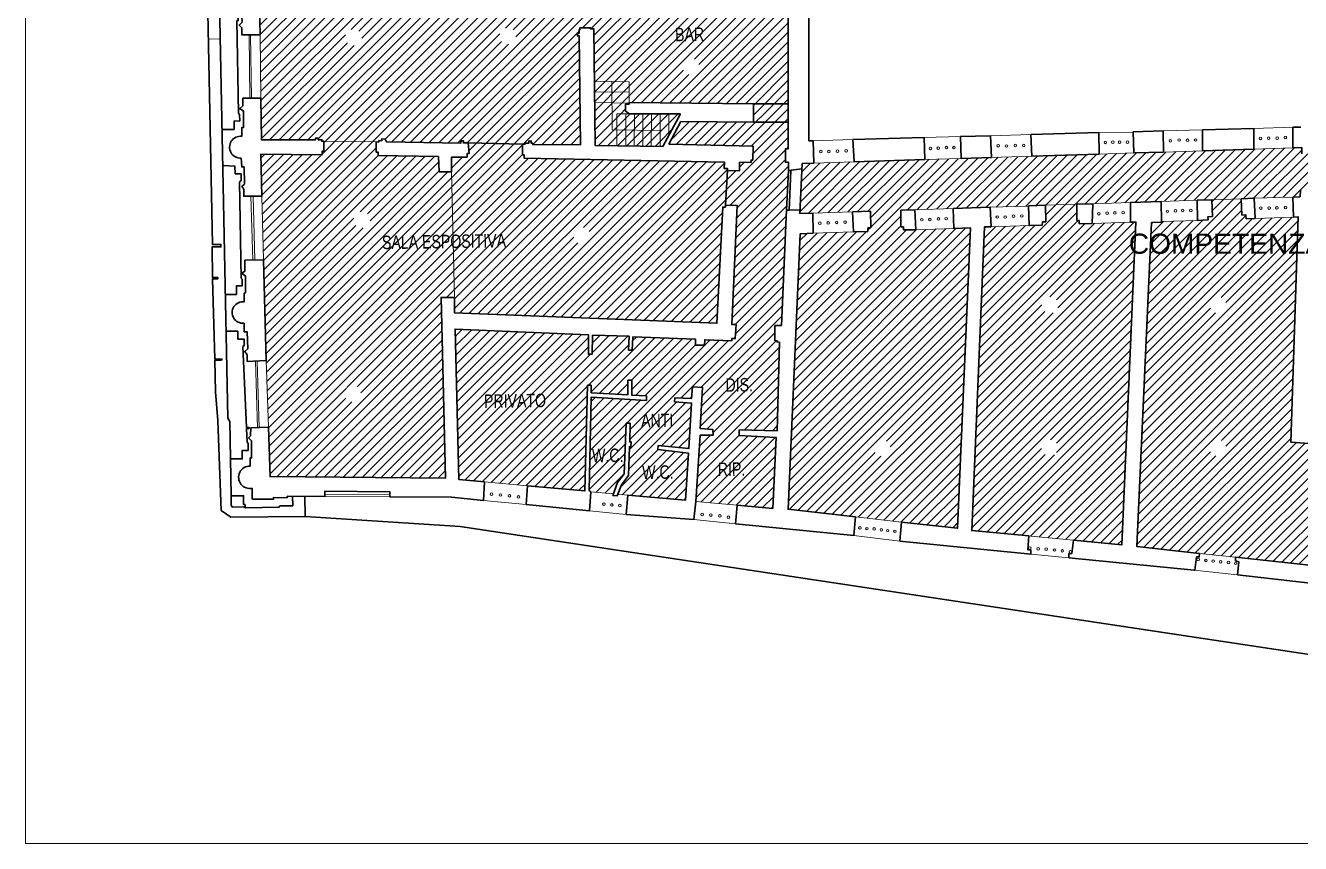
# Model space of a CAD drawing. Header units: millimetres. Extents: x 195 to 76808, y -2861 to 4318.
# Drawn here: x 17641 to 19485, y -2297 to -1114 of the extents above; entities that cross this region are included whole.
import ezdxf
from ezdxf.enums import TextEntityAlignment as Align

# ---------------------------------------------------------------- set-up
doc = ezdxf.new("R2010")
doc.units = ezdxf.units.MM
doc.layers.add('_sottile', color=253, linetype='Continuous', lineweight=5)
doc.layers.add('muri', color=7, linetype='Continuous', lineweight=9)
doc.styles.get("Standard").update_dxf_attribs({"font": 'ARIAL.TTF'})
pattern_1 = [(45, (80060.884, -19558.338), (-6.9156472, 6.9156472), [])]

msp = doc.modelspace()

# ---------------------------------------------------------------- hatches: boundary and pattern name
at = {"layer": '_sottile'}
h = msp.add_hatch(dxfattribs=at)
h.set_pattern_fill('ANSI31', color=256, scale=78.241616, style=0)
h.set_pattern_definition(pattern_1)
h.paths.add_polyline_path([(18489.1, -1226.1), (18463.9, -1225.6), (18464.7, -1287.6), (18495.9, -1288.1), (18496, -1265), (18489.4, -1264.9)])
h.paths.add_polyline_path([(18508.8, -1227.8), (18513.7, -1227.8), (18513.7, -1226.5), (18489.1, -1226.1), (18489.4, -1264.9), (18496, -1265), (18496.2, -1241.8), (18514.4, -1241.9), (18508.7, -1238.2)], flags=17)
h.paths.add_polyline_path([(18513.9, -1210.5), (18488.9, -1210.4), (18489.1, -1226.1), (18513.7, -1226.5), (18513.7, -1225.5)], flags=17)
h.paths.add_polyline_path([(18514, -1195.4), (18488.8, -1195), (18488.9, -1210.4), (18513.9, -1210.5)], flags=17)
h.paths.add_polyline_path([(18488.8, -1195), (18463.6, -1194.7), (18463.8, -1210.2), (18488.9, -1210.4)], flags=17)
h.paths.add_polyline_path([(18488.9, -1210.4), (18463.8, -1210.2), (18463.9, -1225.6), (18489.1, -1226.1)], flags=17)
h.paths.add_polyline_path([(18509.2, -1241.9), (18496.2, -1241.8), (18496, -1265), (18509.1, -1265.2)], flags=17)
h.paths.add_polyline_path([(18521.4, -1241.9), (18514.4, -1241.9), (18509.2, -1241.9), (18509.1, -1265.2), (18521.2, -1265.3)], flags=17)
h.paths.add_polyline_path([(18533.9, -1241.9), (18521.4, -1241.9), (18521.2, -1265.3), (18533.7, -1265.5)], flags=17)
h.paths.add_polyline_path([(18546.2, -1241.9), (18533.9, -1241.9), (18533.7, -1265.5), (18546, -1265.7)], flags=17)
h.paths.add_polyline_path([(18558.8, -1241.8), (18546.2, -1241.9), (18546, -1265.7), (18558.7, -1265.8)], flags=17)
h.paths.add_polyline_path([(18571.3, -1241.8), (18558.8, -1241.8), (18558.5, -1289), (18562.7, -1289.1), (18571.1, -1273.5)])
h.paths.add_polyline_path([(18588.1, -1241.8), (18571.3, -1241.8), (18571.1, -1273.5)], flags=17)
h.paths.add_polyline_path([(18558.7, -1265.8), (18546, -1265.7), (18545.8, -1288.8), (18558.5, -1289)], flags=17)
h.paths.add_polyline_path([(18546, -1265.7), (18533.7, -1265.5), (18533.5, -1288.6), (18545.8, -1288.8)], flags=17)
h.paths.add_polyline_path([(18533.7, -1265.5), (18521.2, -1265.3), (18521, -1288.4), (18533.5, -1288.6)], flags=17)
h.paths.add_polyline_path([(18521.2, -1265.3), (18509.1, -1265.2), (18508.9, -1288.3), (18521, -1288.4)], flags=17)
h.paths.add_polyline_path([(18509.1, -1265.2), (18496, -1265), (18495.9, -1288.1), (18508.9, -1288.3)], flags=17)
h.paths.add_polyline_path([(18744, -1227.6), (18693.5, -1227.6), (18693.5, -1253.7), (18744, -1253.7)], flags=17)
h.paths.add_polyline_path([(18441.8, -1129.2), (18439.1, -1129.2), (18439.1, -1125.3), (18441.4, -1125.3), (18441.4, -1120.1), (18442.8, -1120.1), (18442.8, -1117.3), (18457.8, -1117.4), (18457.8, -1118.9), (18462.7, -1118.9), (18463.6, -1194.7), (18514, -1195.4), (18513.7, -1225.5), (18693.5, -1227.6), (18744, -1227.6), (18744, -1085.9), (18744, -1028.8), (18744, -1026.1), (18512.6, -1031.7), (18512.6, -1012.5), (18461, -1012.5), (18461, -1036.5), (18456, -1036.5), (18456, -1039), (18442.5, -1039.4), (18442.5, -1035.6), (18440.4, -1035.6), (18440.4, -1031.8), (18437.4, -1031.8), (18437.4, -1027.6), (18440.4, -1027.6), (18440.4, -1012.6), (17977.3, -999.7), (17980.3, -1127.7), (17981.2, -1219.1), (17982.1, -1279.4), (18057.4, -1279.4), (18060.1, -1279.4), (18060.1, -1277.3), (18064.4, -1277.3), (18064.4, -1279.4), (18069.6, -1279.4), (18069.3, -1281.6), (18072.4, -1281.6), (18148.2, -1282.4), (18151.9, -1282.8), (18152, -1280.4), (18156.1, -1280.7), (18156.1, -1278.1), (18160.9, -1278.3), (18163.2, -1282.4), (18270.5, -1284.3), (18270.5, -1280.9), (18274.2, -1280.9), (18274.2, -1283.9), (18281.3, -1283.9), (18359.8, -1285.9), (18363.2, -1285.9), (18363.3, -1284.3), (18368.6, -1284.4), (18368.6, -1281.2), (18372.4, -1281.2), (18372.4, -1284.5), (18374.5, -1284.5), (18374.5, -1286), (18443.4, -1286.6)])
h.paths.add_polyline_path([(18103.4, -1131.3, -1), (18127.2, -1131.3, -1)], flags=16)
h.paths.add_polyline_path([(18326.4, -1129.4, -1), (18350.2, -1129.4, -1)], flags=16)
h.paths.add_polyline_path([(18614.8, -1173.3, -1), (18591, -1173.3, -1)], flags=16)
h.paths.add_polyline_path([(18242, -1507.4), (18261.5, -1507.6), (18257.1, -1325.6), (18239.2, -1325.6), (18238.1, -1303.6), (18150.8, -1302.1), (18150.8, -1297.3), (18148.2, -1297.3), (18148.2, -1282.4), (18072.4, -1281.6), (18072.4, -1296), (18069.9, -1296), (18069.9, -1301), (17981.5, -1300), (17982.8, -1361), (17985.2, -1453), (17989.2, -1598.8), (17992.2, -1695.3), (17994.7, -1766.6), (18248.2, -1769)])
h.paths.add_polyline_path([(18125.7, -1646.5, -1), (18101.9, -1646.5, -1)], flags=16)
h.paths.add_polyline_path([(18115.5, -1395.1, -1), (18139.3, -1395.1, -1)], flags=16)
h.paths.add_polyline_path([(18649.3, -1376.8), (18653.2, -1376.8), (18653.3, -1373.9), (18656, -1324), (18656.1, -1321), (18651.5, -1321), (18651.6, -1311.7), (18361.9, -1305.9), (18361.9, -1301.1), (18359.8, -1301.1), (18359.8, -1285.9), (18281.3, -1283.9), (18282.4, -1299.2), (18279.8, -1299.2), (18279.8, -1304.4), (18257.1, -1304.4), (18257.1, -1325.6), (18261.5, -1507.6), (18261.5, -1529.9), (18640.8, -1544.7)])
h.paths.add_polyline_path([(18433.7, -1418.2, -1), (18457.5, -1418.2, -1)], flags=16)
h.paths.add_polyline_path([(18731.3, -1572.2), (18727.8, -1571.8), (18727.8, -1570.2), (18724.4, -1570.1), (18724.6, -1548.1), (18734, -1548.2), (18741.5, -1381.1), (18741.5, -1381.1), (18744.1, -1324), (18744.1, -1312), (18739.9, -1312), (18739.9, -1292.3), (18744, -1292.3), (18744, -1253.7), (18693.5, -1253.7), (18588.8, -1253.1), (18571.1, -1285.8), (18693.1, -1288.6), (18692.6, -1308.7), (18690.2, -1308.7), (18690.2, -1312.1), (18673.6, -1312), (18673.6, -1324.2), (18656, -1324), (18653.3, -1373.9), (18670.3, -1374.7), (18662.5, -1546.6), (18668.4, -1546.6), (18667.2, -1567), (18662.5, -1567), (18662.5, -1570.1), (18623.3, -1568.6), (18623, -1576.6), (18610, -1576.6), (18610, -1568), (18519.3, -1564.6), (18518.1, -1583.7), (18513.1, -1583.7), (18513.8, -1563.5), (18461.1, -1561.8), (18460.2, -1589.6), (18454.9, -1589.6), (18454.9, -1561.5), (18262.2, -1553.1), (18267.7, -1770.9), (18304.7, -1774.2), (18367, -1779.8), (18450, -1787.2), (18453.7, -1634.4), (18458.9, -1634.4), (18458.9, -1645.2), (18512.2, -1648.3), (18512.2, -1627.2), (18517.7, -1627.2), (18517.7, -1648.6), (18539.2, -1649.8), (18538.8, -1656.3), (18458.9, -1651.7), (18456.2, -1786.9), (18458.6, -1788.4), (18491.3, -1791.6), (18497.1, -1775.2), (18506.6, -1762.7), (18509.6, -1689.3), (18515.2, -1689.3), (18514.7, -1716.4), (18516.8, -1716.4), (18516.4, -1723.4), (18514.3, -1723.3), (18513.1, -1764.8), (18502.7, -1778.5), (18497.5, -1792.2), (18511.9, -1793.6), (18595.4, -1800.5), (18599.6, -1732.5), (18555.2, -1727.2), (18555.8, -1721.8), (18600.2, -1726.1), (18604.1, -1660.3), (18579.7, -1658.4), (18580, -1652.6), (18604.1, -1653.6), (18605.7, -1636.9), (18620.1, -1637.7), (18616.4, -1696.9), (18634.7, -1698.3), (18635.3, -1706.8), (18616.7, -1706.6), (18610.4, -1802.5), (18670.1, -1808), (18721.6, -1812.6), (18726.4, -1709.8), (18673.1, -1707.3), (18673.1, -1698.9), (18727.7, -1700.4)])
h.paths.add_polyline_path([(18136.7, -1442.8), (18356.1, -1439.5), (18355.6, -1410.2), (18136.3, -1413.6)], flags=9)
h.paths.add_polyline_path([(18573.2, -1373), (18743, -1370.4), (18742.6, -1345.2), (18572.8, -1347.8)], flags=24)
h.paths.add_polyline_path([(18573.2, -1349.6), (18743, -1347), (18742.6, -1321.8), (18572.8, -1324.4)], flags=24)
h.paths.add_polyline_path([(18637.8, -1770.9), (18686.5, -1770.1), (18686.1, -1740.9), (18637.3, -1741.6)], flags=24)
h.paths.add_polyline_path([(18525.3, -1700.5), (18583.8, -1699.6), (18583.4, -1670.4), (18524.9, -1671.3)], flags=24)
h.paths.add_polyline_path([(18458.8, -1751), (18507.5, -1750.2), (18507.1, -1721), (18458.3, -1721.7)], flags=24)
h.paths.add_polyline_path([(18531.3, -1775.1), (18580, -1774.4), (18579.6, -1745.1), (18530.9, -1745.9)], flags=24)
h.paths.add_polyline_path([(18648.9, -1648.8), (18697.6, -1648.1), (18697.2, -1618.8), (18648.4, -1619.6)], flags=24)
h.paths.add_polyline_path([(18295.5, -1672.3), (18402.7, -1670.7), (18402.3, -1641.5), (18295, -1643.1)], flags=24)
h.paths.add_polyline_path([(18171.6, -1020.2), (18235, -1019.3), (18234.5, -990), (18171.2, -991)], flags=9)
h.paths.add_polyline_path([(18577.1, -1141.9), (18625.8, -1141.2), (18625.4, -1111.9), (18576.7, -1112.7)], flags=24)
h = msp.add_hatch(dxfattribs=at)
h.set_pattern_fill('ANSI31', color=256, scale=78.241616, style=0)
h.set_pattern_definition(pattern_1)
h.paths.add_polyline_path([(20063.9, -1205.2), (19925.7, -1200.6), (19873.9, -1198.8), (19699.4, -1193), (19645.9, -1191.2), (19593.9, -1189.4), (19594.3, -1197.3), (19591.4, -1197.3), (19591.4, -1201.2), (19578.6, -1200.8), (19577.8, -1253.5), (19591.1, -1253.5), (19591.1, -1257.2), (19592.9, -1257.2), (19592.9, -1263.2), (19628.7, -1264.3), (19680.6, -1265.8), (19744.6, -1267.7), (19789.2, -1269), (19866.1, -1271.3), (19923.6, -1273), (19987.4, -1274.9), (20033.6, -1276.3), (20060.1, -1277.1), (20060.8, -1266), (20063.8, -1216.1)])
h.paths.add_polyline_path([(19926, -1180.6), (19874.3, -1178.7), (19873.9, -1198.8), (19925.7, -1200.6)])
h.paths.add_polyline_path([(19923.6, -1273), (19866.1, -1271.3), (19865.6, -1288.3), (19923.1, -1290.3)], flags=17)
h.paths.add_polyline_path([(20033.6, -1276.3), (19987.4, -1274.9), (19986.9, -1292.6), (20033.1, -1294.2)], flags=17)
h.paths.add_polyline_path([(19680.6, -1265.8), (19628.7, -1264.3), (19628.5, -1281.1), (19680.4, -1282.6)], flags=17)
h.paths.add_polyline_path([(19818.3, -1286.3), (19792.5, -1285.6), (19792.6, -1277.8), (19789.2, -1277.8), (19789.2, -1269), (19744.6, -1267.7), (19744.5, -1276), (19741.3, -1275.9), (19741.2, -1284.2), (19680.4, -1282.6), (19628.5, -1281.1), (19604.4, -1280.5), (19592.9, -1808.8), (19662.2, -1813.7), (19731.4, -1818.6), (19804.2, -1823.8)], flags=17)
h.paths.add_polyline_path([(19690.2, -1467.1, -1), (19714, -1467.1, -1)], flags=16)
h.paths.add_polyline_path([(19713, -1725.1, -1), (19689.2, -1725.1, -1)], flags=16)
h.paths.add_polyline_path([(20060.2, -1295.1), (20033.1, -1294.2), (19986.9, -1292.6), (19923.1, -1290.3), (19865.6, -1288.3), (19841.4, -1287.5), (19824.9, -1825.7), (19898.6, -1834.6), (19968.3, -1843.1), (20039.2, -1851.6)], flags=17)
h.paths.add_polyline_path([(19933, -1467.1, -1), (19956.8, -1467.1, -1)], flags=16)
h.paths.add_polyline_path([(19955.8, -1725.1, -1), (19932, -1725.1, -1)], flags=16)
h.paths.add_polyline_path([(20309.9, -1311.9), (20311.6, -1295.9, -0.084989), (20311.5, -1295.3, -0.137906), (20311.8, -1294.3), (20312.6, -1287, -0.080575), (20312.5, -1286.4, -0.133441), (20312.7, -1285.5), (20313.4, -1279.4, -0.192914), (20312.8, -1278.1, -0.247718), (20313.7, -1276.6), (20314.3, -1270.1), (20320, -1215.7), (20235.2, -1212.4), (20164.9, -1209.6), (20084.4, -1206.5), (20084.6, -1212.5), (20082, -1272.4), (20079.4, -1352.4), (20076.9, -1399), (20068.4, -1614), (20067.6, -1635.5), (20058, -1914.6), (20037.8, -1913.8), (20040.1, -1868.2), (19966.3, -1859.5), (19896.5, -1851.4), (19825.1, -1843.1), (19822, -1887), (19800.9, -1887.2), (19802.6, -1841), (19732.1, -1836.2), (19662.6, -1831.5), (19593.6, -1826.9), (19590.5, -1902.5), (19686.5, -1913.8), (19730.6, -1918.9), (19896, -1938.4), (19974.7, -1947.6), (20035.8, -1954.8), (20056.5, -1957.6), (20090.5, -1961.6), (20154.7, -1969.2), (20241.3, -1979.5), (20273.1, -1662.3), (20120.3, -1642.4), (20113.7, -1630.7), (20116.1, -1620.3), (20275.4, -1641.3), (20281.2, -1586.2), (20285, -1549.5)])
h.paths.add_polyline_path([(20177.6, -1355.3, -1), (20201.4, -1355.3, -1)], flags=16)
h.paths.add_polyline_path([(20171.1, -1724.8, -1), (20147.3, -1724.8, -1)], flags=16)
h.paths.add_polyline_path([(20181.2, -1212.9, -1), (20184.9, -1212.9, -1)], flags=16)
h.paths.add_polyline_path([(20191.8, -1213.1, -1), (20195.5, -1213.1, -1)], flags=16)
h.paths.add_polyline_path([(20202.5, -1213.4, -1), (20206.3, -1213.4, -1)], flags=16)
h.paths.add_polyline_path([(20170.4, -1212.3, -1), (20174.1, -1212.3, -1)], flags=16)
h.paths.add_polyline_path([(20213.3, -1214.2, -1), (20217.1, -1214.2, -1)], flags=16)
h.paths.add_polyline_path([(20224.1, -1214.2, -1), (20227.9, -1214.2, -1)], flags=16)
h.paths.add_polyline_path([(19484.7, -1352.2), (19505.1, -1352.4), (19505.1, -1352.4), (19506.4, -1299.6), (19486.4, -1299.5), (19486.5, -1290.8), (19473.6, -1291.2), (19417.4, -1293), (19342.9, -1295.4), (19286.7, -1297.2), (19243.5, -1298.5), (19193.6, -1300.1), (19096, -1303.2), (19037.7, -1305.1), (18994.1, -1306.4), (18941.4, -1308.1), (18839.3, -1311.3), (18781, -1313.2), (18763.9, -1313.7), (18760.8, -1386.2), (18779.3, -1385.6), (18837, -1383.6), (18862.7, -1382.8), (18863.5, -1406.6), (18859.1, -1406.7), (18859, -1411.9), (18838.1, -1412.6), (18779.9, -1414.6), (18761.3, -1415.3), (18743.6, -1813.9), (18841.3, -1824.8), (18907.8, -1832.3), (18988.8, -1841.3), (19007.5, -1406.8), (18983.4, -1407.6), (18928.5, -1409.5), (18910.6, -1409.7), (18910.4, -1405.3), (18906.8, -1405.3), (18906.8, -1381.3), (18927.2, -1380.6), (18982.4, -1378.7), (19036.1, -1376.9), (19091.5, -1375.6), (19091.5, -1375), (19115.7, -1374.2), (19161.2, -1372.7), (19184.2, -1371.9), (19239, -1370.1), (19283.1, -1368.6), (19335.1, -1366.8), (19356.4, -1366.1), (19399.1, -1364.7), (19417.9, -1364), (19473.7, -1362.2), (19484.1, -1361.8)])
h.paths.add_polyline_path([(18891.3, -1725.1, -1), (18867.5, -1725.1, -1)], flags=16)
h.paths.add_polyline_path([(19246.7, -1398.4), (19238.8, -1398.6), (19183.2, -1400.4), (19164.4, -1401.1), (19164.5, -1396.2), (19161.2, -1396.1), (19161.2, -1372.7), (19115.7, -1374.2), (19116.2, -1398.1), (19111.4, -1398.1), (19111.3, -1402.8), (19092.2, -1403.4), (19037.3, -1405.2), (19027.8, -1405.5), (19009.3, -1844.7), (19091.8, -1852.4), (19156.2, -1858.5), (19226.4, -1865.1)])
h.paths.add_polyline_path([(19134.5, -1518.4, -1), (19110.7, -1518.4, -1)], flags=16)
h.paths.add_polyline_path([(19134.1, -1725.1, -1), (19110.3, -1725.1, -1)], flags=16)
h.paths.add_polyline_path([(19481.4, -1391), (19474.7, -1391.2), (19418.9, -1393.1), (19406, -1393.6), (19405.7, -1388.2), (19399.9, -1388.5), (19399.1, -1364.7), (19356.4, -1366.1), (19357.2, -1390.4), (19350.8, -1390.7), (19351.1, -1395.4), (19335.9, -1396.1), (19283.7, -1397.5), (19283.7, -1398.4), (19269, -1399.1), (19248.1, -1867.9), (19338.7, -1877.7), (19390.9, -1883.3), (19551.2, -1900.6), (19556.2, -1723), (19470.8, -1717)])
h.paths.add_polyline_path([(19353.5, -1518.4, -1), (19377.3, -1518.4, -1)], flags=16)
h.paths.add_polyline_path([(19376.9, -1725.1, -1), (19353.1, -1725.1, -1)], flags=16)
h.paths.add_polyline_path([(19182.4, -1451.6), (19993.5, -1451.6), (19993.5, -1407.9), (19182.4, -1407.9)], flags=9)
h.paths.add_polyline_path([(19182.4, -1451.6), (19993.5, -1451.6), (19993.5, -1407.9), (19182.4, -1407.9)], flags=24)

# ---------------------------------------------------------------- linework, layer by layer
for p, q in [((17922.5, -1133.3), (17905.3, -1133.7)), ((19115.7, -1374.2), (19161.2, -1372.7)), ((19356.4, -1366.1), (19399.1, -1364.7))]:
    msp.add_line(p, q, dxfattribs=at)
for points in [[(17964.4, -1127.7), (17965.2, -1219.3)], [(17966.5, -1127.7), (17967.6, -1219.3)], [(17980.3, -1127.7), (17981.2, -1219.1)], [(18463.6, -1194.7), (18514, -1195.4), (18513.7, -1225.5)], [(18488.8, -1195), (18489.4, -1264.9), (18560.3, -1265.8)], [(18513.9, -1210.5), (18463.8, -1210.2)], [(18463.9, -1225.6), (18513.7, -1226.5)], [(18514.4, -1241.9), (18496.2, -1241.8), (18495.9, -1288.1)], [(18509.2, -1241.9), (18508.9, -1288.3)], [(18521.4, -1241.9), (18521, -1288.4)], [(18533.9, -1241.9), (18533.5, -1288.6)], [(18546.2, -1241.9), (18545.8, -1288.8)], [(18558.8, -1241.8), (18558.5, -1289)], [(18571.3, -1241.8), (18571.1, -1273.5)], [(19036.3, -1273.5), (19094.7, -1271.9)], [(19193.1, -1269.1), (19242.9, -1268.2)], [(19286.1, -1266.5), (19342.9, -1264.9)], [(19417.4, -1262.9), (19473.8, -1261.3)], [(18072.4, -1281.6), (18148.2, -1282.4)], [(18779.8, -1280.7), (18837.2, -1279.1)], [(18940.4, -1276.2), (18992.8, -1274.8)], [(18994.1, -1306.4), (18941.4, -1308.1)], [(19096, -1303.2), (19037.7, -1305.1)], [(19193.6, -1300.1), (19243.5, -1298.5)], [(19343.9, -1295.3), (19286.7, -1297.2)], [(19473.6, -1291.2), (19417.4, -1293)], [(18781, -1313.2), (18839.3, -1311.3)], [(17966.9, -1361), (17969.7, -1453.4)], [(17970.2, -1361), (17972.4, -1453.3)], [(17985.2, -1453), (17982.8, -1361)], [(19417.9, -1364), (19473.7, -1362.2)], [(18927.2, -1380.6), (18982.4, -1378.7)], [(19036.1, -1376.9), (19091.5, -1375.6)], [(19184.2, -1371.9), (19239, -1370.1)], [(19283.1, -1368.6), (19335.1, -1366.8)], [(18779.3, -1385.6), (18837, -1383.6)], [(19183.2, -1400.4), (19238.8, -1398.6)], [(19335.9, -1396.1), (19283.7, -1397.5)], [(19474.7, -1391.2), (19418.9, -1393.1)], [(18838, -1412.6), (18779.9, -1414.6)], [(18983.4, -1407.6), (18928.5, -1409.5)], [(19092.2, -1403.4), (19037.3, -1405.2)], [(17973.6, -1599.5), (17976.7, -1695.9)], [(17976.1, -1599.4), (17978.8, -1695.8)], [(17989.2, -1598.8), (17992.2, -1695.3)], [(18304.7, -1774.2), (18367, -1779.8)], [(18167.7, -1792.5), (18073.6, -1791.9)], [(18073.6, -1795.3), (18167.7, -1795.8)], [(18364.9, -1807), (18303.2, -1801)], [(18458.6, -1788.4), (18491.3, -1791.6)], [(18497.5, -1792.2), (18511.9, -1793.6)], [(18610.4, -1802.5), (18670.1, -1808)], [(18456.5, -1816), (18509.7, -1821.2)], [(18841.3, -1824.8), (18907.8, -1832.3)], [(18667.9, -1835.1), (18607.6, -1828.8)], [(18905.4, -1860.1), (18839, -1851.8)], [(19089.3, -1852.2), (19156.2, -1858.5)], [(19094.8, -1878.7), (19149.9, -1884.1)], [(19338.7, -1877.7), (19390.9, -1883.3)], [(19393.5, -1908.9), (19330.9, -1901.8)]]:
    msp.add_lwpolyline(points, dxfattribs=at)
for centre in [(18949.6, -1291.9), (18960.9, -1291.5), (18972.6, -1290.7), (18983.5, -1290.7), (19047.4, -1288), (19059.5, -1288.4), (19072.3, -1287.6), (19084.4, -1287.6), (19202.5, -1283.2), (19213.4, -1282.8), (19223.1, -1282.8), (19234.4, -1282.8), (19296.4, -1280.9), (19309.2, -1279.7), (19321.3, -1280.1), (19333, -1279.7), (19426.9, -1277.4), (19438.6, -1277), (19451, -1277), (19462.8, -1276.1), (18791, -1296.5), (18802.7, -1296.5), (18815.2, -1295.8), (18827.7, -1295.4), (19292.1, -1382.9), (19303.8, -1382.1), (19314.3, -1381.7), (19326, -1381.7), (19427.4, -1378.2), (19439.3, -1378.2), (19450.6, -1377.8), (19463.1, -1377.4), (18789.5, -1400.1), (18801.6, -1399.7), (18814, -1398.9), (18826.1, -1398.5), (18937.1, -1395), (18948.8, -1394.6), (18961.3, -1393.9), (18972.2, -1393.5), (19046.2, -1391.1), (19057.5, -1391.1), (19069.6, -1390), (19081.7, -1389.6), (19193.1, -1386.4), (19205.2, -1385.6), (19216.1, -1385.2), (19228.2, -1384.8), (18314.8, -1792), (18327.8, -1793.2), (18340.7, -1794.5), (18353.9, -1796), (18477.4, -1806.4), (18488.7, -1807.6), (18500.4, -1808.5), (18619.4, -1821.4), (18631.9, -1822.2), (18644.9, -1823.5), (18657.4, -1825.2), (18847.6, -1840.7), (18857.7, -1841.9), (18868.1, -1842.3), (18878.5, -1843.6), (18887.7, -1844.8), (18898.2, -1845.7), (19093.2, -1869.9), (19105.3, -1871.1), (19117, -1871.6), (19129.1, -1872.8), (19140.3, -1874.1), (19152, -1875.3), (19336.6, -1886.6), (19347.9, -1887.8), (19358.3, -1888.7), (19369.2, -1889.9), (19380.5, -1890.8), (19390.9, -1892)]:
    msp.add_circle(centre, 1.87, dxfattribs=at)
at = {"layer": 'muri'}
msp.add_line((18257.1, -1325.6), (18261.5, -1507.6), dxfattribs=at)
at = {"layer": 'muri', "linetype": 'ByBlock', "lineweight": 30}
for p, q in [((18653.3, -1373.9), (18656, -1324)), ((18744.1, -1324), (18741.5, -1381.1)), ((18747.8, -1324.2), (18744.1, -1324)), ((18747.8, -1324.2), (18745.2, -1381.3)), ((18745.2, -1381.3), (18741.5, -1381.1))]:
    msp.add_line(p, q, dxfattribs=at)
at = {"layer": 'muri', "linetype": 'Continuous', "ltscale": 0.1}
msp.add_lwpolyline([(17641, 108.8), (21440.5, 108.8), (21440.5, -2297.3), (17641, -2297.3)], close=True, dxfattribs=at)
at = {"layer": 'muri', "linetype": 'ByBlock', "lineweight": 30}
for points in [[(18044.8, -1795.1), (18045.3, -1824.3), (17938.1, -1825.5), (17923.9, -1815.4), (17919.3, -1685.5), (17915.6, -1644), (17915, -1598.4), (17924.2, -1598.4), (17925.1, -1596.6), (17914.7, -1596.6), (17911.5, -1480.5), (17919.2, -1480.5), (17919.2, -1478.7), (17911.5, -1478.7), (17910.9, -1434.4), (17923.5, -1434.4), (17923.5, -1430.7), (17911.2, -1430.7), (17885.3, -136.4), (17885.3, -65.3), (18259.9, -34.1), (18263.6, -67.9)], [(17902, -97.1), (17933.4, -1681.9), (17936.7, -1687.1), (17938.4, -1794.3)], [(17949.3, -1072.5), (17949.6, -1085.7), (17953, -1085.7), (17954.2, -1109.3), (17949.9, -1113.6), (17953.9, -1117.6), (17953.9, -1127.7), (17980.3, -1127.7), (17976.9, -985.5)], [(17925.1, -1264.3), (17942.5, -1264.3), (17942.8, -1252.1), (17950.8, -1252.3), (17950.5, -1242.8), (17949.2, -1240.8), (17946.7, -1106.9), (17948.6, -1106.9), (17948.3, -1095.3), (17938.9, -1095.3), (17938.9, -1084.4), (17921.6, -1084)], [(18744, -1085.9), (18744, -1292.3), (18739.9, -1292.3), (18739.9, -1312), (18744.1, -1312), (18744.1, -1324), (18763.6, -1321.2)], [(18773.5, -1086.2), (18773.9, -1280.9), (18779.8, -1280.7)], [(18571.1, -1285.8), (18693.1, -1288.6), (18692.6, -1308.7), (18690.2, -1308.7), (18690.2, -1312.1), (18673.6, -1312), (18673.6, -1324.2), (18656, -1324), (18656.1, -1321), (18651.5, -1321), (18651.6, -1311.7), (18361.9, -1305.9), (18361.9, -1301.1), (18359.8, -1301.1), (18359.8, -1285.9), (18363.2, -1285.9), (18363.3, -1284.3), (18368.6, -1284.4), (18368.6, -1281.2), (18372.4, -1281.2), (18372.4, -1284.5), (18374.5, -1284.5), (18374.5, -1286), (18443.4, -1286.6), (18441.8, -1129.2), (18439.1, -1129.2), (18439.1, -1125.3), (18441.4, -1125.3), (18441.4, -1120.1), (18442.8, -1120.1), (18442.8, -1117.3), (18457.8, -1117.4), (18457.8, -1118.9), (18462.7, -1118.9), (18464.7, -1287.6), (18562.7, -1289.1)], [(17953, -1306.1), (17953.6, -1318.7), (17957, -1318.7), (17957.9, -1343.5), (17953.6, -1347.2), (17956.7, -1350.9), (17956.7, -1361), (17982.8, -1361), (17981.5, -1300), (18069.9, -1301), (18069.9, -1296), (18072.4, -1296), (18072.4, -1281.6), (18069.3, -1281.6), (18069.6, -1279.4), (18064.4, -1279.4), (18064.4, -1277.3), (18060.1, -1277.3), (18060.1, -1279.4), (18057.4, -1279.4), (17982.1, -1279.4), (17981.2, -1219.1)], [(18514.4, -1241.9), (18508.7, -1238.2), (18508.8, -1227.8), (18513.7, -1227.8), (18513.7, -1225.5)], [(18514, -1225.5), (18693.5, -1227.6)], [(18693.5, -1227.6), (18693.5, -1253.7)], [(18693.5, -1227.6), (18744, -1227.6)], [(18588.1, -1241.8), (18514.4, -1241.9)], [(18588.1, -1241.8), (18562.7, -1289.1)], [(18588.8, -1253.1), (18571.1, -1285.8)], [(18588.8, -1253.1), (18693.5, -1253.7)], [(18693.5, -1253.7), (18744, -1253.7)], [(19094.7, -1271.9), (19193.1, -1269.1)], [(19094.7, -1271.9), (19096, -1303.2)], [(19193.1, -1269.1), (19193.6, -1300.1)], [(19242.9, -1267.7), (19286.1, -1266.5)], [(19242.9, -1267.7), (19243.5, -1298.5)], [(19286.1, -1266.5), (19286.7, -1297.2)], [(19342.9, -1264.9), (19417.4, -1262.9)], [(19342.9, -1264.9), (19342.9, -1295.4)], [(19417.4, -1262.9), (19417.4, -1293)], [(19473.8, -1261.3), (19473.6, -1291.2)], [(19473.8, -1261.3), (19485.2, -1261)], [(18148.2, -1282.4), (18148.2, -1297.3), (18150.8, -1297.3), (18150.8, -1302.1), (18238.1, -1303.6), (18239.2, -1325.6), (18257.1, -1325.6), (18257.1, -1304.4), (18279.8, -1304.4), (18279.8, -1299.2), (18282.4, -1299.2), (18281.3, -1283.9), (18274.2, -1283.9), (18274.2, -1280.9), (18270.5, -1280.9), (18270.5, -1284.3), (18163.2, -1282.4), (18160.9, -1278.3), (18156.1, -1278.1), (18156.1, -1280.7), (18152, -1280.4), (18151.9, -1282.8), (18148.2, -1282.4)], [(18281.3, -1283.9), (18359.8, -1285.9)], [(18779.8, -1280.7), (18781, -1313.2)], [(18837.2, -1279.1), (18940.4, -1276.2)], [(18837.2, -1279.1), (18839.3, -1311.3)], [(18940.4, -1276.2), (18941.4, -1308.1)], [(18992.8, -1274.8), (19036.3, -1273.5)], [(18992.8, -1274.8), (18994.1, -1306.4)], [(19036.3, -1273.5), (19037.7, -1305.1)], [(18839.3, -1311.3), (18941.4, -1308.1)], [(18994.1, -1306.4), (19037.7, -1305.1)], [(19096, -1303.2), (19193.6, -1300.1)], [(19243.5, -1298.5), (19286.7, -1297.2)], [(19342.9, -1295.4), (19417.4, -1293)], [(19473.6, -1291.2), (19486.5, -1290.8), (19486.4, -1299.5)], [(17929.9, -1503), (17946, -1503), (17946, -1490.8), (17954.1, -1490.8), (17954.1, -1481.1), (17952.8, -1479.5), (17950.6, -1340.4), (17952.8, -1338.4), (17952.8, -1328.5), (17944.1, -1328.5), (17943.5, -1317.5), (17926.2, -1316.8)], [(18779.3, -1385.6), (18760.8, -1386.2), (18763.9, -1313.7)], [(18763.9, -1313.7), (18781, -1313.2)], [(19417.9, -1364), (19399.1, -1364.7)], [(19417.9, -1364), (19418.9, -1393.1)], [(19484.7, -1352.2), (19484.1, -1361.8), (19473.7, -1362.2)], [(19473.7, -1362.2), (19474.7, -1391.2)], [(18734, -1548.2), (18741.5, -1380.9)], [(18741.5, -1380.9), (18761, -1381)], [(18862.7, -1382.8), (18837, -1383.6)], [(18862.7, -1382.8), (18863.5, -1406.6)], [(18927.2, -1380.6), (18906.8, -1381.3)], [(18906.8, -1381.3), (18906.8, -1405.3)], [(18927.2, -1380.6), (18928.5, -1409.5)], [(19036.1, -1376.9), (18982.4, -1378.7)], [(18982.4, -1378.7), (18983.4, -1407.6)], [(19036.1, -1376.9), (19037.3, -1405.2)], [(19115.7, -1374.2), (19091.5, -1375)], [(19091.5, -1375), (19092.2, -1403.4)], [(19115.7, -1374.2), (19116.2, -1398.1)], [(19184.2, -1371.9), (19161.2, -1372.7)], [(19161.2, -1372.7), (19161.2, -1396.1)], [(19184.2, -1371.9), (19183.2, -1400.4)], [(19239, -1370.1), (19238.8, -1398.6)], [(19283.1, -1368.6), (19239, -1370.1)], [(19283.1, -1368.6), (19283.7, -1398.4)], [(19356.4, -1366.1), (19335.1, -1366.8)], [(19335.1, -1366.8), (19335.9, -1396.1)], [(19356.4, -1366.1), (19357.2, -1390.4)], [(19399.1, -1364.7), (19399.9, -1388.5)], [(18779.3, -1385.6), (18779.9, -1414.6)], [(18837, -1383.6), (18838.1, -1412.6)], [(19111.4, -1398.1), (19111.3, -1402.8)], [(19111.4, -1398.1), (19116.2, -1398.1)], [(19238.8, -1398.6), (19246.7, -1398.4), (19226.4, -1865.1), (19156.2, -1858.5)], [(19164.5, -1396.2), (19161.2, -1396.1)], [(19164.5, -1396.2), (19164.4, -1401.1)], [(19164.4, -1401.1), (19183.2, -1400.4)], [(19269, -1399.1), (19248.1, -1867.9), (19338.7, -1877.7)], [(19283.7, -1398.4), (19269, -1399.1)], [(19357.2, -1390.4), (19350.8, -1390.7), (19351.1, -1395.4), (19335.9, -1396.1)], [(19390.9, -1883.3), (19551.2, -1900.6), (19556.2, -1723), (19470.8, -1717), (19481.4, -1391), (19474.7, -1391.2)], [(19406, -1393.6), (19405.7, -1388.2), (19399.9, -1388.5)], [(19418.9, -1393.1), (19406, -1393.6)], [(18761.3, -1415.3), (18743.6, -1813.9), (18841.3, -1824.8)], [(18779.9, -1414.6), (18761.3, -1415.3)], [(18859, -1411.9), (18838.1, -1412.6)], [(18859.1, -1406.7), (18859, -1411.9)], [(18859.1, -1406.7), (18863.5, -1406.6)], [(18910.4, -1405.3), (18906.8, -1405.3)], [(18907.8, -1832.3), (18988.8, -1841.3), (19007.5, -1406.8), (18983.4, -1407.6)], [(18910.4, -1405.3), (18910.6, -1409.7)], [(18928.5, -1409.5), (18910.6, -1409.7)], [(19091.8, -1852.4), (19009.3, -1844.7), (19027.8, -1405.5)], [(19027.8, -1405.5), (19037.3, -1405.2)], [(19092.2, -1403.4), (19111.3, -1402.8)], [(17957, -1544.6), (17957.3, -1557.4), (17961.7, -1557.4), (17962.7, -1581.6), (17958, -1585.6), (17961.7, -1590.3), (17961.7, -1600.1), (17989.2, -1598.8), (17985.2, -1453)], [(17958, -1453.7), (17985.2, -1453)], [(18734, -1548.2), (18724.6, -1548.1), (18724.4, -1570.1)], [(17937.5, -1741.1), (17954.4, -1741.1), (17954.4, -1728.6), (17963.1, -1728.6), (17963.1, -1718.6), (17961.5, -1716.7), (17960.8, -1697.1), (17964.4, -1696.9), (17964.4, -1695.5), (17960.8, -1695.5), (17955.4, -1578.5), (17957, -1577.2), (17957, -1567.6), (17948, -1567.6), (17948, -1556.3), (17930.9, -1556.3)], [(18731.3, -1572.2), (18727.7, -1700.4), (18673.1, -1698.9), (18673.1, -1707.3), (18726.4, -1709.8), (18721.6, -1812.6), (18670.1, -1808)], [(18724.4, -1570.1), (18727.8, -1570.2), (18727.8, -1571.8), (18731.3, -1572.2)], [(18458.6, -1788.4), (18456.2, -1786.9), (18458.9, -1651.7), (18538.8, -1656.3), (18539.2, -1649.8), (18517.7, -1648.6), (18517.7, -1627.2), (18512.2, -1627.2), (18512.2, -1648.3), (18458.9, -1645.2), (18458.9, -1634.4), (18453.7, -1634.4), (18450, -1787.2), (18367, -1779.8)], [(18610.4, -1802.5), (18616.7, -1706.6), (18635.3, -1706.8), (18634.7, -1698.3), (18616.4, -1696.9), (18620.1, -1637.7), (18605.7, -1636.9), (18604.1, -1653.6), (18580, -1652.6), (18579.7, -1658.4), (18604.1, -1660.3), (18600.2, -1726.1), (18555.8, -1721.8), (18555.2, -1727.2), (18599.6, -1732.5), (18595.4, -1800.5), (18511.9, -1793.6)], [(18515.2, -1689.3), (18509.6, -1689.3), (18506.6, -1762.7), (18497.1, -1775.2), (18490.4, -1794), (18496.7, -1794.4), (18502.7, -1778.5), (18513.1, -1764.8), (18514.3, -1723.3), (18516.4, -1723.4), (18516.8, -1716.4), (18514.7, -1716.4), (18515.2, -1689.3)], [(17969, -1783.5), (17968.9, -1799.1)], [(17969.3, -1799.1), (17999.6, -1799.4), (17999.6, -1797), (18019.3, -1797.2), (18019.4, -1794.9), (18073.6, -1795.3), (18073.6, -1787.8), (18167.7, -1788.5), (18167.7, -1795.8), (18257.2, -1796.5), (18303.2, -1801)], [(18304.7, -1774.2), (18303.2, -1801)], [(18367, -1779.8), (18364.9, -1807)], [(17958.6, -1811.3), (17958.6, -1807.1), (17956.3, -1807.1), (17956.3, -1794.3), (17938.4, -1794.3)], [(17938.4, -1794.3), (17938.6, -1808.4), (17940.2, -1810.7), (17956.9, -1810.3)], [(17956.9, -1810.3), (17959.2, -1811.6), (18007.4, -1811), (18009, -1808.7), (18027.4, -1808.7), (18027.1, -1795)], [(18458.6, -1788.4), (18456.5, -1816)], [(18511.9, -1793.6), (18509.6, -1821.2)], [(18610.4, -1802.5), (18607.6, -1828.8)], [(18045.3, -1824.3), (18269.3, -1838.8), (19334.4, -1999.3)], [(18364.9, -1807), (18456.5, -1816)], [(18509.5, -1821.2), (18607.6, -1828.8)], [(18670.1, -1808), (18667.9, -1835.1)], [(18841.3, -1824.8), (18839, -1851.8)], [(18667.9, -1835.1), (18839, -1851.8)], [(18907.8, -1832.3), (18905.4, -1860.1)], [(18905.4, -1860.1), (19094.8, -1878.7)], [(19091.8, -1852.4), (19090.2, -1872.4), (19094.8, -1872.8), (19094.8, -1878.7)], [(19156.2, -1858.5), (19154.1, -1877.8), (19149.9, -1877.8), (19149.9, -1884.1)], [(19338.7, -1877.7), (19338.3, -1882.8), (19334.5, -1882.8), (19331.8, -1901.9)], [(19149.9, -1884.1), (19330.9, -1901.8), (19331.8, -1901.9)], [(19390.9, -1883.3), (19390.9, -1888.3), (19395.5, -1889.9), (19393.5, -1908.9)], [(19393.5, -1908.9), (19688, -1942.2)], [(19334.4, -1999.3), (20275.1, -2141)]]:
    msp.add_lwpolyline(points, dxfattribs=at)
for points in [[(17981.2, -1219.1), (17955.4, -1219.4), (17955.4, -1230.2), (17950.8, -1234.2), (17956, -1237.8), (17956, -1261.8), (17953.6, -1261.8), (17953.6, -1274.3, 1.082278), (17953, -1306.1)], [(18304.7, -1774.2), (18267.7, -1770.9), (18262.2, -1553.1), (18454.9, -1561.5), (18454.9, -1589.6), (18460.2, -1589.6), (18461.1, -1561.8), (18513.8, -1563.5), (18513.1, -1583.7), (18518.1, -1583.7), (18519.3, -1564.6), (18610, -1568), (18610, -1576.6), (18623, -1576.6), (18623.3, -1568.6), (18662.5, -1570.1), (18662.5, -1567), (18667.2, -1567), (18668.4, -1546.6), (18662.5, -1546.6), (18670.3, -1374.7), (18653.3, -1373.9), (18653.2, -1376.8), (18649.3, -1376.8), (18640.8, -1544.7), (18261.5, -1529.9), (18261.5, -1507.6), (18242, -1507.4), (18248.2, -1769), (17994.7, -1766.6), (17992.2, -1695.3), (17966.9, -1696.2), (17966.5, -1707.4), (17963.5, -1710.5), (17967.9, -1715), (17967.9, -1739.6), (17965.9, -1739.6), (17965.9, -1751.3, 1.130753), (17969, -1783.5)], [(17958, -1453.7), (17958, -1469.5), (17953.9, -1472.5), (17959.3, -1476.5), (17959.3, -1500.7), (17957.3, -1501.1), (17957.3, -1513.8, 1.125773), (17957, -1544.6, -18.854558)]]:
    msp.add_lwpolyline(points, format="xyb", dxfattribs=at)

# ---------------------------------------------------------------- texts
at = {"layer": 'muri', "width": 0.75}
for s, height, p in [('BAR', 19.5, (18601.4, -1136.7)), ('SALA ESPOSITIVA', 19.501, (18246.3, -1436.3)), ('DIS.', 19.5, (18673.2, -1643.6)), ('PRIVATO', 19.5, (18349, -1666.7)), ('ANTI', 19.5, (18554.5, -1695.2)), ('W.C.', 19.5, (18483.1, -1745.7)), ('W.C.', 19.5, (18555.6, -1769.9)), ('RIP.', 19.5, (18662.1, -1765.6))]:
    msp.add_text(s, height=height, rotation=0.8703, dxfattribs=at).set_placement(p, align=Align.CENTER)
at = {"layer": 'muri'}
msp.add_text('COMPETENZA    SOPRINTENDENZA', height=29.144, dxfattribs=at).set_placement((19588, -1444.3), align=Align.CENTER)

doc.saveas('drawing.dxf')
